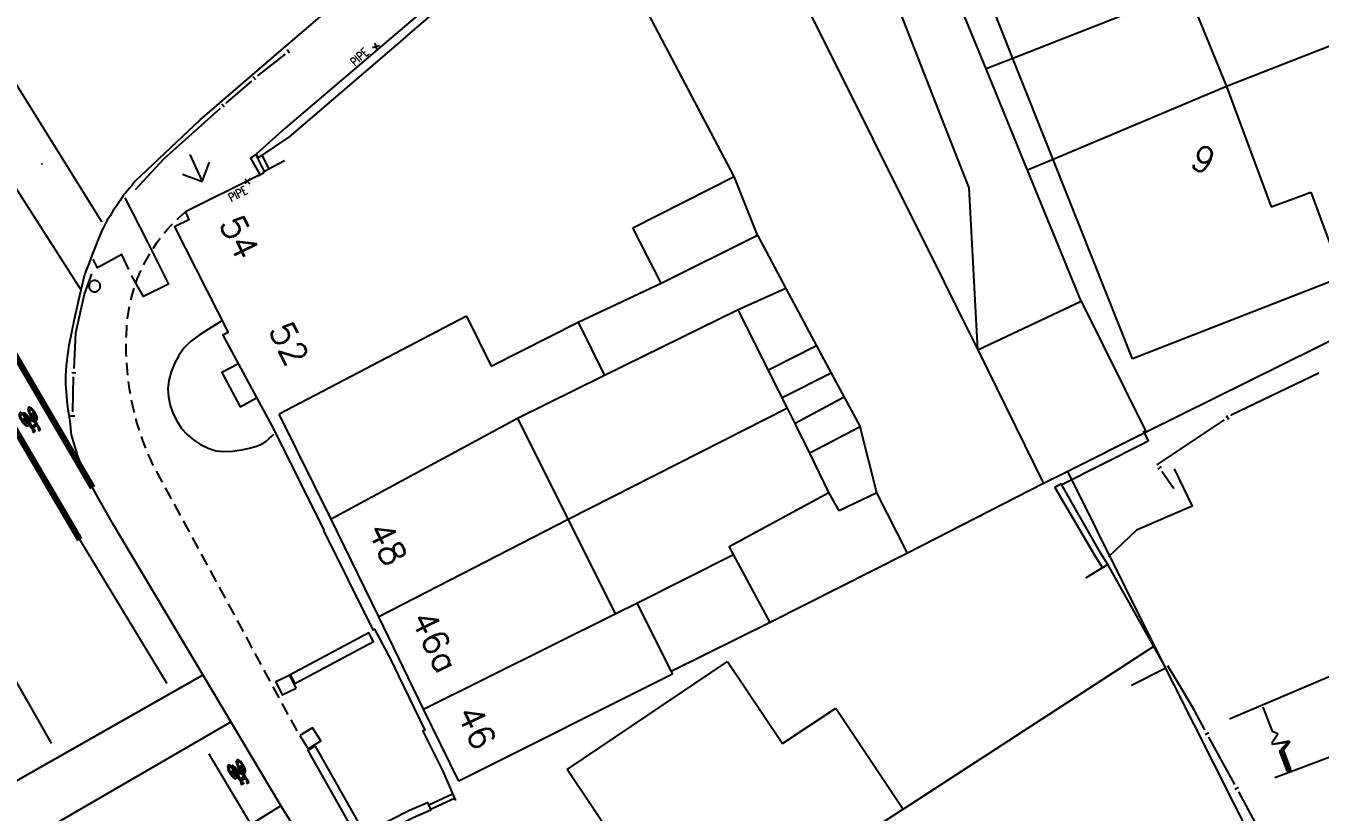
# Model space of a CAD drawing. Extents: x 427500 to 429848, y 434500 to 436505.
# Drawn here: x 427753.8 to 427815.6, y 436418.3 to 436455.8 of the extents above; entities that cross this region are included whole.
import ezdxf

# ---------------------------------------------------------------- set-up
doc = ezdxf.new("R2010")
doc.units = 0
for name, pattern in [('1003', [0.9, 0.6, -0.3]), ('1004', [6, 4, -2]), ('1055', [0.6, 0.1, -0.5]), ('BLIP', [1, 0.5, -0.5])]:
    doc.linetypes.add(name, pattern=pattern)
doc.layers.get('0').update_dxf_attribs({"color": 222})
for name, color, linetype in [('KTS_LINES', 7, 'Continuous'), ('LPTIP_Ex_Base', 8, 'Continuous'), ('PRO-MARKINGS', 7, 'Continuous'), ('PROPOSED', 1, 'Continuous')]:
    doc.layers.add(name, color=color, linetype=linetype)
doc.styles.add('MtXpl_Romans', font='romans__.ttf')
doc.styles.get("Standard").update_dxf_attribs({"font": 'romans.shx'})

# ---------------------------------------------------------------- blocks, each defined once
blk = doc.blocks.new('FENCE_UP')
at = {"color": 0, "linetype": 'ByBlock', "flags": 128}
blk.add_lwpolyline([(0, 0.5), (0, -0.5)], dxfattribs=at)
blk = doc.blocks.new('CROSS_1')
at = {"color": 0, "linetype": 'ByBlock', "flags": 128}
for points in [[(-0.5, 0.5), (0.5, -0.5)], [(0.5, 0.5), (-0.5, -0.5)]]:
    blk.add_lwpolyline(points, dxfattribs=at)
blk = doc.blocks.new('MH_BANK_L')
at = {"color": 0, "linetype": 'ByBlock', "flags": 128}
for points in [[(-0.19, 0.02005), (-0.5, 0.02005)], [(-0.5, 0.02005), (-0.5, 0.00005)], [(-0.5, 0.01905), (-0.19, 0.01905)], [(-0.5, 0.01795), (-0.19, 0.01795)], [(-0.5, 0.01695), (-0.19, 0.01695)], [(-0.5, 0.01595), (-0.19, 0.01595)], [(-0.5, 0.01495), (-0.19, 0.01495)], [(-0.5, 0.01395), (-0.19, 0.01395)], [(-0.5, 0.01305), (-0.19, 0.01305)], [(-0.5, 0.01205), (-0.19, 0.01205)], [(-0.5, 0.01105), (-0.19, 0.01105)], [(-0.5, 0.01005), (-0.19, 0.01005)], [(-0.5, 0.00905), (-0.19, 0.00905)], [(-0.5, 0.00805), (-0.19, 0.00805)], [(-0.5, 0.00695), (-0.19, 0.00695)], [(-0.5, 0.00595), (-0.19, 0.00595)], [(-0.5, 0.00495), (-0.19, 0.00495)], [(-0.5, 0.00405), (-0.19, 0.00405)], [(-0.5, 0.00295), (-0.19, 0.00295)], [(-0.5, 0.00195), (-0.19, 0.00195)], [(-0.5, 0.00105), (-0.19, 0.00105)], [(-0.5, 0.00005), (-0.19, 0.00005)], [(-0.19, 0.00005), (-0.19, 0.02005)], [(-0.1, -0.04005), (-0.19, 0.02005)], [(-0.19, 0.01905), (-0.101, -0.03995)], [(-0.19, 0.01795), (-0.102, -0.04005)], [(-0.19, 0.01695), (-0.1031, -0.03995)], [(-0.19, 0.01595), (-0.1042, -0.04005)], [(-0.19, 0.01495), (-0.1052, -0.03995)], [(-0.19, 0.01395), (-0.1062, -0.03995)], [(-0.19, 0.01305), (-0.1072, -0.03995)], [(-0.19, 0.01205), (-0.108, -0.03995)], [(-0.19, 0.01105), (-0.109, -0.03995)], [(-0.19, 0.01005), (-0.11, -0.04005)], [(-0.19, 0.00905), (-0.1112, -0.03995)], [(-0.19, 0.00805), (-0.19, 0.00695)], [(-0.19, 0.00805), (-0.1124, -0.04005)], [(-0.19, 0.00695), (-0.1135, -0.03995)], [(-0.19, 0.00595), (-0.1144, -0.03995)], [(-0.19, 0.00495), (-0.1154, -0.03995)], [(-0.19, 0.00405), (-0.1163, -0.03995)], [(-0.19, 0.00295), (-0.1173, -0.03995)], [(-0.19, 0.00195), (-0.1183, -0.03995)], [(-0.19, 0.00105), (-0.1191, -0.04005)], [(-0.19, 0.00005), (-0.12, -0.04005)], [(-0.0601, 0.04005), (-0.11, -0.04005)], [(-0.0601, 0.04005), (-0.109, -0.03995)], [(-0.0601, 0.04005), (-0.108, -0.03995)], [(-0.0601, 0.04005), (-0.1072, -0.03995)], [(-0.0601, 0.04005), (-0.1062, -0.03995)], [(-0.0601, 0.04005), (-0.1058, -0.03085)], [(-0.0601, 0.04005), (-0.1055, -0.03155)], [(-0.0601, 0.04005), (-0.1052, -0.03995)], [(-0.0601, 0.04005), (-0.1042, -0.04005)], [(-0.0601, 0.04005), (-0.1031, -0.03995)], [(-0.0601, 0.04005), (-0.102, -0.04005)], [(-0.0601, 0.04005), (-0.101, -0.03995)], [(-0.0601, 0.04005), (-0.1, -0.04005)], [(-0.0601, 0.04005), (-0.1, -0.04005)], [(-0.04, 0.04005), (-0.0601, 0.04005)], [(0.05, 0.00005), (-0.04, 0.04005)], [(0.07, 0.00005), (0.05, 0.00005)], [(0.12, 0.02005), (0.07, 0.00005)], [(0.5, 0.02005), (0.12, 0.02005)], [(-0.1, -0.04005), (-0.12, -0.04005)], [(-0.1058, -0.03085), (-0.1137, -0.03085)], [(-0.1055, -0.03155), (-0.1127, -0.03155)], [(-0.1059, -0.03225), (-0.1116, -0.03225)], [(-0.1065, -0.03295), (-0.1105, -0.03295)], [(-0.107, -0.03375), (-0.1094, -0.03375)], [(-0.1075, -0.03445), (-0.1083, -0.03445)], [(-0.1055, -0.03155), (-0.1077, -0.03485)]]:
    blk.add_lwpolyline(points, dxfattribs=at)
blk = doc.blocks.new('Bicycle-1057S')
h = blk.add_hatch(color=0)
h.dxf.hatch_style = 1
edge = h.paths.add_edge_path()
edge.add_arc((0.126, -0.094), 0.0265, 129.14176, 144.29195)
edge.add_arc((0.109, -0.082), 0.00544, 145.25426, 218.10853)
edge.add_arc((0.12, -0.073), 0.0199, 218.10853, 242.74374)
edge.add_arc((0.132, -0.049), 0.047, 242.74374, 256.11408)
edge.add_line((0.121, -0.094), (0.121, -0.109))
edge.add_line((0.121, -0.109), (0.171, -0.109))
edge.add_line((0.171, -0.109), (0.171, -0.086))
edge.add_line((0.171, -0.086), (0.236, -0.075))
edge.add_arc((0.294, 0.025), 0.116, 239.79269, 250.14899)
edge.add_arc((0.335, 0.139), 0.237, 250.14899, 261.49486)
edge.add_arc((0.363, 0.322), 0.422, 261.49486, 265.579)
edge.add_line((0.33, -0.099), (0.33, -0.111))
edge.add_arc((0.365, -1.095), 0.985, 92.03645, 98.71012)
edge.add_arc((0.3, -0.672), 0.557, 98.71012, 110.29757)
edge.add_arc((0.202, -0.408), 0.275, 110.29757, 131.76257)
edge.add_arc((0.057, -0.245), 0.0571, 131.76257, 180)
edge.add_arc((0.057, -0.245), 0.0571, 180, 228.23743)
edge.add_arc((0.202, -0.082), 0.275, 228.23743, 249.70243)
edge.add_arc((0.3, 0.182), 0.557, 249.70243, 261.28988)
edge.add_arc((0.365, 0.605), 0.985, 261.28988, 270)
edge.add_arc((0.365, 0.605), 0.985, 270, 278.71012)
edge.add_arc((0.43, 0.182), 0.557, 278.71012, 290.29757)
edge.add_arc((0.528, -0.082), 0.275, 290.29757, 311.76257)
edge.add_arc((0.673, -0.245), 0.0571, 311.76257, 360)
edge.add_arc((0.673, -0.245), 0.0571, 0, 48.23743)
edge.add_arc((0.528, -0.408), 0.275, 48.23743, 51.44869)
edge.add_line((0.699, -0.192), (0.956, -0.139))
edge.add_line((0.956, -0.139), (1.026, -0.149))
edge.add_arc((1.047, -0.145), 0.0216, 192.75229, 229.45567)
edge.add_arc((1.082, -0.102), 0.0766, 230.30149, 254.76939)
edge.add_arc((1.137, 0.09), 0.277, 254.21634, 263.95887)
edge.add_arc((1.111, -0.158), 0.0274, 263.33779, 292.27226)
edge.add_arc((1.118, -0.177), 0.00668, 300.23628, 358.28817)
edge.add_line((1.125, -0.178), (1.125, -0.069))
edge.add_arc((1.114, -0.07), 0.0109, 2.66115, 38.31498)
edge.add_arc((1.111, -0.073), 0.0152, 38.31498, 73.21773)
edge.add_arc((1.093, -0.132), 0.0768, 73.21773, 98.60632)
edge.add_arc((1.086, -0.088), 0.0331, 98.60632, 134.88022)
edge.add_line((1.063, -0.065), (1.033, -0.115))
edge.add_line((1.033, -0.115), (0.94, -0.101))
edge.add_line((0.94, -0.101), (0.94, 0.139))
edge.add_line((0.94, 0.139), (0.985, 0.135))
edge.add_arc((1.016, 0.332), 0.2, 260.93273, 290.38012)
edge.add_arc((1.105, 0.109), 0.0412, 71.00971, 118.23339, ccw=False)
edge.add_arc((1.116, 0.139), 0.00922, 6.47258, 70.69734, ccw=False)
edge.add_line((1.125, 0.14), (1.125, 0.09))
edge.add_line((1.125, 0.09), (1.215, 0.09))
edge.add_line((1.215, 0.09), (1.215, 0.155))
edge.add_arc((1.2, 0.153), 0.0157, 9.24225, 38.24503)
edge.add_arc((1.176, 0.134), 0.0458, 38.24503, 62.4014)
edge.add_arc((1.144, 0.074), 0.114, 62.4014, 80.15997)
edge.add_arc((1.117, -0.084), 0.273, 80.15997, 97.39464)
edge.add_arc((1.102, 0.033), 0.155, 97.39464, 115.94183)
edge.add_arc((1.009, 0.223), 0.0561, 265.44294, 296.48081, ccw=False)
edge.add_line((1.004, 0.167), (0.704, 0.196))
edge.add_arc((0.528, 0.407), 0.275, 309.87493, 311.78208)
edge.add_arc((0.673, 0.245), 0.0572, 311.78208, 360)
edge.add_arc((0.673, 0.245), 0.0572, 360, 408.21792)
edge.add_arc((0.528, 0.083), 0.275, 48.21792, 69.68965)
edge.add_arc((0.43, -0.182), 0.557, 69.68965, 81.284)
edge.add_arc((0.365, -0.604), 0.984, 81.284, 90)
edge.add_arc((0.365, -0.604), 0.984, 90, 98.716)
edge.add_arc((0.3, -0.182), 0.557, 98.716, 110.31035)
edge.add_arc((0.202, 0.083), 0.275, 110.31035, 131.78208)
edge.add_arc((0.057, 0.245), 0.0572, 131.78208, 180)
edge.add_arc((0.057, 0.245), 0.0572, 180, 228.21792)
edge.add_arc((0.202, 0.407), 0.275, 228.21792, 249.68965)
edge.add_arc((0.3, 0.672), 0.557, 249.68965, 261.284)
edge.add_arc((0.365, 1.094), 0.984, 261.284, 270)
edge.add_arc((0.365, 1.094), 0.984, 270, 278.716)
edge.add_arc((0.43, 0.672), 0.557, 278.716, 290.31035)
edge.add_arc((0.528, 0.407), 0.275, 290.31035, 298.74003)
edge.add_line((0.66, 0.166), (0.705, 0.162))
edge.add_line((0.705, 0.162), (0.409, 0.007))
edge.add_arc((0.362, -0.412), 0.422, 83.63101, 90)
edge.add_arc((0.362, -0.412), 0.422, 90, 98.50514)
edge.add_arc((0.335, -0.229), 0.237, 98.50514, 109.85101)
edge.add_arc((0.294, -0.115), 0.116, 109.85101, 131.07537)
edge.add_arc((0.233, -0.045), 0.0229, 131.07537, 180)
edge.add_arc((0.233, -0.045), 0.0229, 180, 222.68705)
edge.add_line((0.216, -0.061), (0.171, -0.068))
edge.add_line((0.171, -0.068), (0.171, -0.053))
edge.add_line((0.171, -0.053), (0.121, -0.053))
edge.add_line((0.121, -0.053), (0.121, -0.068))
edge.add_arc((0.13, -0.105), 0.0376, 103.02198, 123.3282)
edge = h.paths.add_edge_path(flags=16)
edge.add_line((0.801, 0.153), (0.85, 0.148))
edge.add_line((0.85, 0.148), (0.85, -0.091))
edge.add_line((0.85, -0.091), (0.515, -0.046))
edge.add_arc((0.492, -0.045), 0.0229, 357.68811, 360)
edge.add_arc((0.492, -0.045), 0.0229, 360, 405.67706)
edge.add_line((0.508, -0.029), (0.558, -0.02))
edge.add_line((0.558, -0.02), (0.558, -0.035))
edge.add_line((0.558, -0.035), (0.607, -0.035))
edge.add_line((0.607, -0.035), (0.607, -0.02))
edge.add_arc((0.596, 0.022), 0.0434, 284.70999, 308.66249)
edge.add_arc((0.619, -0.007), 0.00661, 308.66249, 417.05496)
edge.add_arc((0.597, -0.04), 0.0465, 57.05496, 77.92545)
edge.add_line((0.607, 0.005), (0.607, 0.02))
edge.add_line((0.607, 0.02), (0.558, 0.02))
edge.add_line((0.558, 0.02), (0.558, -0.003))
edge.add_line((0.558, -0.003), (0.49, -0.015))
edge.add_arc((0.431, -0.115), 0.116, 59.49861, 62.30136)
edge.add_line((0.485, -0.012), (0.801, 0.153))
edge = h.paths.add_edge_path(flags=16)
edge.add_arc((0.478, -0.358), 0.192, 65.84495, 69.56717)
edge.add_arc((0.41, -0.541), 0.387, 69.56717, 81.22761)
edge.add_arc((0.365, -0.833), 0.683, 81.22761, 87.06319)
edge.add_line((0.4, -0.151), (0.4, -0.215))
edge.add_line((0.4, -0.215), (0.557, -0.183))
edge = h.paths.add_edge_path(flags=16)
edge.add_arc((0.15, -0.245), 0.0404, 180, 228.03138)
edge.add_arc((0.252, -0.132), 0.192, 228.03138, 249.56717)
edge.add_arc((0.32, 0.051), 0.387, 249.56717, 261.22761)
edge.add_arc((0.365, 0.343), 0.683, 261.22761, 270)
edge.add_arc((0.365, 0.343), 0.683, 270, 278.77239)
edge.add_arc((0.41, 0.051), 0.387, 278.77239, 290.43283)
edge.add_arc((0.478, -0.132), 0.192, 290.43283, 311.96862)
edge.add_arc((0.58, -0.245), 0.0404, 311.96862, 360)
edge.add_arc((0.58, -0.245), 0.0404, 0, 48.03138)
edge.add_arc((0.478, -0.358), 0.192, 48.03138, 49.26933)
edge.add_line((0.604, -0.212), (0.388, -0.257))
edge.add_arc((0.36, -0.147), 0.113, 270, 284.48851, ccw=False)
edge.add_arc((0.36, -0.205), 0.0555, 244.00102, 269.62857, ccw=False)
edge.add_arc((0.34, -0.245), 0.0105, 177.42126, 242.47932, ccw=False)
edge.add_line((0.33, -0.245), (0.33, -0.151))
edge.add_arc((0.365, -0.833), 0.683, 92.93681, 98.77239)
edge.add_arc((0.32, -0.541), 0.387, 98.77239, 110.43283)
edge.add_arc((0.252, -0.358), 0.192, 110.43283, 131.96862)
edge.add_arc((0.15, -0.245), 0.0404, 131.96862, 180)
edge = h.paths.add_edge_path(flags=16)
edge.add_line((0.4, -0.111), (0.4, -0.098))
edge.add_arc((0.363, 0.322), 0.422, 275.10283, 278.50514)
edge.add_arc((0.39, 0.139), 0.237, 278.50514, 289.85101)
edge.add_arc((0.431, 0.025), 0.116, 289.85101, 297.57347)
edge.add_line((0.485, -0.078), (0.835, -0.125))
edge.add_line((0.835, -0.125), (0.653, -0.163))
edge.add_arc((0.528, -0.408), 0.275, 62.90217, 69.70243)
edge.add_arc((0.43, -0.672), 0.557, 69.70243, 81.28988)
edge.add_arc((0.365, -1.095), 0.985, 81.28988, 87.96355)
edge = h.paths.add_edge_path(flags=16)
edge.add_arc((0.445, -0.045), 0.0151, 0, 48.44895)
edge.add_arc((0.406, -0.089), 0.0737, 48.44895, 69.84062)
edge.add_arc((0.38, -0.16), 0.15, 69.84062, 81.35341)
edge.add_arc((0.362, -0.274), 0.265, 81.35341, 90)
edge.add_arc((0.362, -0.274), 0.265, 90, 98.64659)
edge.add_arc((0.345, -0.16), 0.15, 98.64659, 110.15938)
edge.add_arc((0.319, -0.089), 0.0737, 110.15938, 131.55105)
edge.add_arc((0.28, -0.045), 0.0151, 131.55105, 180)
edge.add_arc((0.28, -0.045), 0.0151, 180, 228.44895)
edge.add_arc((0.319, -0.001), 0.0737, 228.44895, 249.84062)
edge.add_arc((0.345, 0.07), 0.15, 249.84062, 261.35341)
edge.add_arc((0.363, 0.184), 0.265, 261.35341, 270)
edge.add_arc((0.363, 0.184), 0.265, 270, 278.64659)
edge.add_arc((0.38, 0.07), 0.15, 278.64659, 290.15938)
edge.add_arc((0.406, -0.001), 0.0737, 290.15938, 311.55105)
edge.add_arc((0.445, -0.045), 0.0151, 311.55105, 360)
edge = h.paths.add_edge_path(flags=16)
edge.add_arc((0.555, 0.536), 0.323, 256.44872, 264.55429)
edge.add_line((0.524, 0.214), (0.593, 0.207))
edge.add_arc((0.478, 0.363), 0.194, 306.46567, 311.7704)
edge.add_arc((0.581, 0.247), 0.0386, 311.7704, 360.56171)
edge.add_arc((0.581, 0.247), 0.0386, 0.56171, 49.35301)
edge.add_arc((0.48, 0.13), 0.194, 49.35301, 70.6246)
edge.add_arc((0.414, -0.061), 0.395, 70.6246, 82.01712)
edge.add_arc((0.371, -0.364), 0.702, 82.01712, 90.56171)
edge.add_arc((0.371, -0.364), 0.702, 90.56171, 99.1063)
edge.add_arc((0.322, -0.062), 0.395, 99.1063, 110.49881)
edge.add_arc((0.252, 0.127), 0.194, 110.49881, 131.7704)
edge.add_arc((0.149, 0.243), 0.0386, 131.7704, 180.56171)
edge.add_arc((0.149, 0.243), 0.0386, 180.56171, 229.35301)
edge.add_arc((0.25, 0.36), 0.194, 229.35301, 250.6246)
edge.add_arc((0.316, 0.551), 0.395, 250.6246, 262.01712)
edge.add_arc((0.359, 0.854), 0.702, 262.01712, 270.56171)
edge.add_arc((0.359, 0.854), 0.702, 270.56171, 279.1063)
edge.add_arc((0.408, 0.552), 0.395, 279.1063, 289.09811)
edge.add_line((0.537, 0.178), (0.465, 0.185))
edge.add_arc((0.501, 0.549), 0.366, 249.53024, 264.33211, ccw=False)
edge.add_arc((0.409, 0.302), 0.102, 219.81143, 249.53024, ccw=False)
edge.add_arc((0.339, 0.244), 0.0115, 182.90017, 219.81143, ccw=False)
edge.add_arc((0.333, 0.244), 0.00556, 121.34141, 182.90017, ccw=False)
edge.add_arc((0.357, 0.205), 0.051, 96.53118, 121.34141, ccw=False)
edge.add_arc((0.363, 0.155), 0.101, 77.38598, 96.53118, ccw=False)
edge.add_arc((0.375, 0.21), 0.0448, 58.98522, 77.38598, ccw=False)
edge.add_arc((0.538, 0.531), 0.316, 243.66701, 259.17542)
at = {"color": 0}
for p, q in [((0.33, -0.102), (0.329, -0.102)), ((0.33, -0.102), (0.329, -0.102)), ((0.329, -0.102), (0.329, -0.102)), ((0.33, -0.103), (0.329, -0.103)), ((0.329, -0.104), (0.33, -0.104)), ((0.33, -0.104), (0.329, -0.104)), ((0.329, -0.104), (0.329, -0.104)), ((0.329, -0.104), (0.329, -0.104)), ((0.329, -0.104), (0.329, -0.104)), ((0.329, -0.104), (0.329, -0.104)), ((0.329, -0.104), (0.329, -0.104)), ((0.33, -0.103), (0.33, -0.104))]:
    blk.add_line(p, q, dxfattribs=at)
for points in [[(0.109, -0.073, 0.066202), (0.104, -0.079, 0.329046), (0.104, -0.085, 0.107907), (0.111, -0.09, 0.058405), (0.121, -0.094), (0.121, -0.109), (0.171, -0.109), (0.171, -0.086), (0.236, -0.075, 0.045219), (0.255, -0.084, 0.049546), (0.3, -0.095, 0.017822), (0.33, -0.099), (0.33, -0.111, 0.029128), (0.216, -0.121, 0.050603), (0.107, -0.15, 0.093934), (0.019, -0.202, 0.21364), (0, -0.245, 0.21364), (0.019, -0.288, 0.093934), (0.107, -0.34, 0.050603), (0.216, -0.369, 0.038023), (0.365, -0.38, 0.038023), (0.514, -0.369, 0.050603), (0.623, -0.34, 0.093934), (0.711, -0.288, 0.21364), (0.73, -0.245, 0.21364), (0.711, -0.202, 0.014013), (0.699, -0.192), (0.956, -0.139), (1.026, -0.149, 0.161532), (1.033, -0.161, 0.107169), (1.062, -0.176, 0.042535), (1.108, -0.185, 0.126926), (1.122, -0.183, 0.258859), (1.125, -0.178), (1.125, -0.069, 0.156836), (1.123, -0.063, 0.15348), (1.115, -0.058, 0.111234), (1.081, -0.056, 0.15961), (1.063, -0.065), (1.033, -0.115), (0.94, -0.101), (0.94, 0.139), (0.985, 0.135, 0.1292), (1.086, 0.145, -0.209019), (1.119, 0.148, -0.287807), (1.125, 0.14), (1.125, 0.09), (1.215, 0.09), (1.215, 0.155, 0.127228), (1.212, 0.162, 0.105794), (1.197, 0.175, 0.077642), (1.164, 0.186, 0.075343), (1.082, 0.188, 0.081105), (1.034, 0.173, -0.136262), (1.004, 0.167), (0.704, 0.196, 0.008322), (0.711, 0.202, 0.213551), (0.73, 0.245, 0.213551), (0.711, 0.288, 0.093963), (0.623, 0.341, 0.050633), (0.514, 0.369, 0.038049), (0.365, 0.38, 0.038049), (0.216, 0.369, 0.050633), (0.107, 0.341, 0.093963), (0.019, 0.288, 0.213551), (0, 0.245, 0.213551), (0.019, 0.202, 0.093963), (0.107, 0.149, 0.050633), (0.216, 0.121, 0.038049), (0.365, 0.11, 0.038049), (0.514, 0.121, 0.050633), (0.623, 0.149, 0.036798), (0.66, 0.166), (0.705, 0.162), (0.409, 0.007, 0.027797), (0.362, 0.01, 0.037128), (0.3, 0.005, 0.049546), (0.255, -0.006, 0.092874), (0.218, -0.028, 0.216777), (0.21, -0.045, 0.188442), (0.216, -0.061), (0.171, -0.068), (0.171, -0.053), (0.121, -0.053), (0.121, -0.068, 0.088835), (0.109, -0.073)], [(0.479, 0.221, 0.035382), (0.524, 0.214), (0.593, 0.207, 0.02315), (0.607, 0.218, 0.216168), (0.62, 0.247, 0.216168), (0.607, 0.276, 0.093082), (0.545, 0.312, 0.04975), (0.468, 0.331, 0.0373), (0.364, 0.337, 0.0373), (0.26, 0.329, 0.04975), (0.184, 0.309, 0.093082), (0.123, 0.272, 0.216168), (0.11, 0.242, 0.216168), (0.123, 0.214, 0.093082), (0.185, 0.178, 0.04975), (0.262, 0.159, 0.0373), (0.366, 0.153, 0.0373), (0.47, 0.161, 0.043625), (0.537, 0.178), (0.465, 0.185, -0.064675), (0.373, 0.206, -0.130405), (0.33, 0.237, -0.162463), (0.328, 0.243, -0.275252), (0.33, 0.248, -0.10868), (0.351, 0.255, -0.083732), (0.385, 0.254, -0.080461), (0.398, 0.248, 0.067772)], [(0.801, 0.153), (0.85, 0.148), (0.85, -0.091), (0.515, -0.046, 0.010088), (0.515, -0.045, 0.201985), (0.508, -0.029), (0.558, -0.02), (0.558, -0.035), (0.607, -0.035), (0.607, -0.02, 0.104895), (0.623, -0.012, 0.511684), (0.623, -0.001, 0.091317), (0.607, 0.005), (0.607, 0.02), (0.558, 0.02), (0.558, -0.003), (0.49, -0.015, 0.01223), (0.485, -0.012)], [(0.11, -0.245, 0.2127), (0.123, -0.275, 0.094245), (0.185, -0.312, 0.050922), (0.261, -0.332, 0.038295), (0.365, -0.34, 0.038295), (0.469, -0.332, 0.050922), (0.545, -0.312, 0.094245), (0.607, -0.275, 0.2127), (0.62, -0.245, 0.2127), (0.607, -0.215, 0.005402), (0.604, -0.212), (0.388, -0.257, -0.063302), (0.36, -0.26, -0.11229), (0.336, -0.255, -0.291748), (0.33, -0.245), (0.33, -0.151, 0.025468), (0.261, -0.158, 0.050922), (0.185, -0.178, 0.094245), (0.123, -0.215, 0.2127)], [(0.46, -0.045, 0.214605), (0.455, -0.034, 0.093611), (0.431, -0.02, 0.050276), (0.402, -0.012, 0.037746), (0.362, -0.009, 0.037746), (0.323, -0.012, 0.050276), (0.294, -0.02, 0.093611), (0.27, -0.034, 0.214605), (0.265, -0.045, 0.214605), (0.27, -0.056, 0.093611), (0.294, -0.07, 0.050276), (0.323, -0.078, 0.037746), (0.362, -0.081, 0.037746), (0.402, -0.078, 0.050276), (0.431, -0.07, 0.093611), (0.455, -0.056, 0.214605)], [(0.4, -0.111), (0.4, -0.098, 0.014846), (0.425, -0.095, 0.049546), (0.47, -0.084, 0.033708), (0.485, -0.078), (0.835, -0.125), (0.653, -0.163, 0.02968), (0.623, -0.15, 0.050603), (0.514, -0.121, 0.029128)], [(0.557, -0.183, 0.016243), (0.545, -0.178, 0.050922), (0.469, -0.158, 0.025468), (0.4, -0.151), (0.4, -0.215)]]:
    blk.add_lwpolyline(points, format="xyb", close=True, dxfattribs=at)

msp = doc.modelspace()

# ---------------------------------------------------------------- linework, layer by layer
at = {"layer": 'LPTIP_Ex_Base', "color": 251, "true_color": 0x636466}
for p, q in [((427787.63, 436448.64), (427780.283, 436462.631)), ((427800.94, 436454.28), (427799.05, 436459.05)), ((427828.15, 436459.6), (427811.13, 436452.94)), ((427799.66, 436453.78), (427797.69, 436458.57)), ((427790.65, 436457.65), (427797.65, 436443.6)), ((427809.24, 436457.54), (427800.94, 436454.28)), ((427809.24, 436457.54), (427811.13, 436452.94)), ((427798.1, 436450), (427795.55, 436456.5)), ((427800.94, 436454.28), (427799.66, 436453.78)), ((427802.86, 436449.46), (427800.94, 436454.28)), ((427801.64, 436448.95), (427799.66, 436453.78)), ((427811.13, 436452.94), (427802.86, 436449.46)), ((427811.13, 436452.94), (427813.254, 436447.195)), ((427798.85, 436448.1), (427798.1, 436450)), ((427802.86, 436449.46), (427801.64, 436448.95)), ((427806.65, 436439.95), (427802.86, 436449.46)), ((427782.8, 436446.2), (427787.63, 436448.64)), ((427788.75, 436445.85), (427787.63, 436448.64)), ((427804.2, 436442.7), (427801.64, 436448.95)), ((427799.26, 436440.38), (427798.85, 436448.1)), ((427815.061, 436447.864), (427815.155, 436447.899)), ((427815.155, 436447.899), (427816.651, 436443.853)), ((427813.254, 436447.195), (427814.816, 436447.773)), ((427814.816, 436447.773), (427815.061, 436447.864)), ((427784.15, 436443.55), (427782.8, 436446.2)), ((427784.15, 436443.55), (427788.75, 436445.85)), ((427788.75, 436445.85), (427790.1, 436443.3)), ((427797.65, 436443.6), (427798.31, 436442.28)), ((427816.558, 436443.817), (427806.65, 436439.95)), ((427780.2, 436441.7), (427784.15, 436443.55)), ((427790.1, 436443.3), (427787.83, 436442.28)), ((427790.1, 436443.3), (427791.57, 436440.56)), ((427799.26, 436440.38), (427804.2, 436442.7)), ((427804.2, 436442.7), (427807.3, 436436.45)), ((427774.87, 436441.98), (427765.92, 436437.31)), ((427774.87, 436441.98), (427776.05, 436439.6)), ((427787.83, 436442.28), (427781.45, 436439.15)), ((427789.27, 436439.41), (427787.83, 436442.28)), ((427798.31, 436442.28), (427798.82, 436441.27)), ((427818.7, 436442.1), (427807.3, 436436.45)), ((427776.05, 436439.6), (427780.2, 436441.7)), ((427780.2, 436441.7), (427781.45, 436439.15)), ((427798.82, 436441.27), (427799.26, 436440.38)), ((427791.57, 436440.56), (427789.27, 436439.41)), ((427791.57, 436440.56), (427792.27, 436439.26)), ((427799.26, 436440.38), (427802.4, 436434)), ((427789.93, 436438.09), (427789.27, 436439.41)), ((427792.27, 436439.26), (427789.93, 436438.09)), ((427792.27, 436439.26), (427792.89, 436438.12)), ((427781.45, 436439.15), (427777.3, 436437.1)), ((427790.18, 436437.59), (427789.93, 436438.09)), ((427792.89, 436438.12), (427790.54, 436436.87)), ((427792.89, 436438.12), (427793.65, 436436.7)), ((427790.18, 436437.59), (427779.71, 436432.28)), ((427790.54, 436436.87), (427790.18, 436437.59)), ((427768.4, 436432.3), (427765.92, 436437.31)), ((427777.3, 436437.1), (427768.4, 436432.3)), ((427777.3, 436437.1), (427779.71, 436432.28)), ((427791.25, 436435.45), (427790.54, 436436.87)), ((427793.65, 436436.7), (427791.25, 436435.45)), ((427794.45, 436433.55), (427793.65, 436436.7)), ((427807.3, 436436.45), (427803.56, 436434.58)), ((427792.15, 436433.57), (427791.25, 436435.45)), ((427803.56, 436434.58), (427802.4, 436434)), ((427807.7, 436426.25), (427803.56, 436434.58)), ((427802.4, 436434), (427795.9, 436430.67)), ((427787.4, 436431), (427792.15, 436433.57)), ((427792.65, 436432.7), (427792.15, 436433.57)), ((427794.45, 436433.55), (427792.65, 436432.7)), ((427795.9, 436430.67), (427794.45, 436433.55)), ((427770.68, 436427.64), (427768.4, 436432.3)), ((427779.71, 436432.28), (427770.68, 436427.64)), ((427779.71, 436432.28), (427781.96, 436427.78)), ((427783, 436428.3), (427787.61, 436430.61)), ((427787.61, 436430.61), (427787.4, 436431)), ((427789.35, 436427.37), (427787.61, 436430.61)), ((427795.9, 436430.67), (427789.35, 436427.37)), ((427781.96, 436427.78), (427783, 436428.3)), ((427783, 436428.3), (427784.63, 436425.04)), ((427772.82, 436423.24), (427770.68, 436427.64)), ((427772.82, 436423.24), (427781.96, 436427.78)), ((427789.35, 436427.37), (427784.63, 436425.04)), ((427795.698, 436418.468), (427807.7, 436426.25)), ((427812.55, 436416.65), (427807.7, 436426.25)), ((427779.667, 436420.36), (427787.317, 436425.51)), ((427787.317, 436425.51), (427789.95, 436421.6)), ((427784.7, 436424.9), (427774.5, 436419.8)), ((427784.63, 436425.04), (427784.7, 436424.9)), ((427774.5, 436419.8), (427772.82, 436423.24)), ((427789.95, 436421.6), (427792.487, 436423.29)), ((427792.487, 436423.29), (427795.698, 436418.468)), ((427782.3, 436416.45), (427779.667, 436420.36)), ((427795.698, 436418.468), (427793.14, 436416.81))]:
    msp.add_line(p, q, dxfattribs=at)
at = {"layer": 'LPTIP_Ex_Base', "color": 251, "true_color": 0x636466, "flags": 128}
for points in [[(427759.078, 436448.437), (427762.157, 436451.353), (427766.358, 436454.955), (427770.392, 436458.421), (427775.58, 436462.854)], [(427771.949, 436455.298), (427776.052, 436458.797), (427777.832, 436460.329), (427779.217, 436461.418), (427778.986, 436461.745), (427778.977, 436461.758), (427777.576, 436460.637), (427775.792, 436459.101), (427771.69, 436455.603), (427766.208, 436450.95), (427764.826, 436449.716)], [(427771.949, 436455.298), (427766.407, 436450.542)], [(427766.521, 436454.726), (427766.521, 436454.726)], [(427766.206, 436454.479), (427764.906, 436453.456), (427764.906, 436453.456)], [(427764.604, 436453.194), (427763.405, 436452.157), (427763.405, 436452.157)], [(427763.108, 436451.89), (427760.412, 436449.472), (427759.058, 436448.004)], [(427766.407, 436450.542), (427764.947, 436449.557), (427764.826, 436449.716)], [(427754.639, 436449.222), (427754.609, 436449.278)], [(427766.184, 436449.399), (427765.158, 436448.845), (427765.181, 436448.796), (427764.953, 436448.68), (427764.944, 436448.697), (427761.458, 436446.954), (427761.623, 436446.573), (427760.933, 436446.246), (427763.494, 436441.209), (427763.245, 436441.073), (427765.691, 436436.539), (427768.055, 436431.778), (427768.036, 436431.764), (427770.393, 436427.017), (427770.473, 436427.057), (427771.272, 436425.552), (427771.628, 436424.828), (427772.872, 436422.24), (427772.778, 436422.183), (427773.741, 436420.274), (427774.338, 436418.885)], [(427765.028, 436448.733), (427764.57, 436449.513), (427764.818, 436449.701)], [(427764.808, 436449.673), (427765.206, 436448.887)], [(427765.107, 436449.655), (427765.438, 436449.017)], [(427759.078, 436448.437), (427759, 436448.345), (427758.893, 436448.221), (427758.765, 436448.07), (427758.627, 436447.899), (427758.489, 436447.715), (427758.342, 436447.506), (427758.179, 436447.267), (427758.014, 436447.016), (427757.859, 436446.773), (427757.727, 436446.554), (427757.624, 436446.372), (427757.543, 436446.215), (427757.473, 436446.064), (427757.402, 436445.903), (427757.321, 436445.712), (427757.223, 436445.474), (427757.114, 436445.199), (427757.005, 436444.917), (427756.906, 436444.657), (427756.825, 436444.446), (427756.766, 436444.29), (427756.722, 436444.169), (427756.689, 436444.077), (427756.665, 436444.006), (427756.645, 436443.95), (427756.641, 436443.926)], [(427758.561, 436447.629), (427759.648, 436445.505), (427760.646, 436443.516), (427759.446, 436442.917), (427758.887, 436443.915)], [(427758.753, 436444.208), (427758.418, 436444.922), (427757.253, 436444.282), (427757.044, 436444.698)], [(427768.32, 436414.931), (427765.972, 436418.687), (427759.59, 436429.391), (427758.68, 436430.929), (427758.029, 436432.033), (427757.56, 436432.841), (427757.197, 436433.487), (427756.862, 436434.109), (427756.579, 436434.675), (427756.398, 436435.093), (427756.286, 436435.412), (427756.208, 436435.678), (427756.13, 436435.938), (427756.061, 436436.163), (427756.024, 436436.321), (427756.005, 436436.456), (427755.99, 436436.616), (427755.963, 436436.847), (427755.918, 436437.164), (427755.865, 436437.537), (427755.813, 436437.942), (427755.773, 436438.353), (427755.754, 436438.746), (427755.754, 436439.096), (427755.764, 436439.42), (427755.791, 436439.755), (427755.839, 436440.136), (427755.914, 436440.601), (427756.034, 436441.225), (427756.199, 436441.984), (427756.375, 436442.765), (427756.533, 436443.45), (427756.641, 436443.926)], [(427756.138, 436439.49), (427756.232, 436441.183), (427756.64, 436443.034), (427756.989, 436444)], [(427763.197, 436441.766), (427762.933, 436441.597), (427762.55, 436441.363), (427762.117, 436441.082), (427761.703, 436440.772), (427761.378, 436440.448), (427761.136, 436440.101), (427760.93, 436439.72), (427760.77, 436439.319), (427760.664, 436438.914), (427760.619, 436438.521), (427760.644, 436438.127), (427760.733, 436437.72), (427760.874, 436437.322), (427761.058, 436436.95), (427761.274, 436436.625), (427761.532, 436436.339), (427761.839, 436436.079), (427762.179, 436435.857), (427762.538, 436435.681), (427762.898, 436435.564), (427763.284, 436435.519), (427763.706, 436435.539), (427764.129, 436435.603), (427764.519, 436435.689), (427764.841, 436435.775), (427765.091, 436435.876), (427765.291, 436436.006), (427765.449, 436436.144), (427765.572, 436436.266), (427765.666, 436436.35)], [(427763.96, 436439.688), (427763.189, 436439.291), (427764.069, 436437.65), (427764.839, 436438.086)], [(427815.527, 436439.256), (427811.346, 436437.252), (427811.346, 436437.252)], [(427756.082, 436437.426), (427756.116, 436439.091), (427756.116, 436439.091)], [(427756.074, 436437.026), (427756.074, 436437.026)], [(427811.013, 436437.031), (427807.821, 436434.912), (427807.821, 436434.912)], [(427803.273, 436433.959), (427807.15, 436435.908), (427807.405, 436436.044), (427807.173, 436436.517)], [(427808.632, 436434.698), (427809.496, 436432.921), (427806.84, 436431.771), (427805.505, 436430.509)], [(427808.05, 436434.584), (427808.621, 436433.764)], [(427805.464, 436430.143), (427805.112, 436430.693), (427803.244, 436433.983), (427802.943, 436433.81), (427804.86, 436430.531)], [(427806.599, 436424.376), (427808.24, 436425.204), (427805.47, 436430.135), (427804.403, 436429.477)], [(427804.86, 436430.531), (427805.211, 436429.981)], [(427811.27, 436422.772), (427816.545, 436425.022), (427822.28, 436426.718), (427827.038, 436428.304)], [(427810.102, 436422.257), (427809.609, 436423.166), (427808.989, 436424.217), (427808.333, 436425.3)], [(427813.431, 436419.974), (427817.972, 436421.681), (427821.491, 436422.716), (427828.283, 436424.616)], [(427811.519, 436419.646), (427810.293, 436421.906), (427810.293, 436421.906)], [(427774.204, 436419.176), (427773.068, 436418.655)], [(427773.14, 436418.473), (427774.285, 436418.989)], [(427813.427, 436416.131), (427811.71, 436419.295)], [(427769.547, 436417.057), (427769.528, 436417.089), (427772.144, 436418.415), (427773.006, 436418.78), (427773.162, 436418.412), (427772.313, 436418.052), (427770.102, 436416.931)]]:
    msp.add_lwpolyline(points, dxfattribs=at)
at = {"layer": 'LPTIP_Ex_Base', "color": 251, "true_color": 0x636466}
for points in [[(427761.317, 436448.758), (427762.25, 436448.4), (427762.608, 436449.333)], [(427761.672, 436449.697), (427762.25, 436448.4)]]:
    msp.add_lwpolyline(points, dxfattribs=at)
at = {"layer": 'LPTIP_Ex_Base', "linetype": '1003', "flags": 128}
msp.add_lwpolyline([(427766.791, 436422.195), (427759.915, 436434.877, -0.128865), (427758.657, 436441.48, -0.204822), (427761.458, 436446.954, -0.15328)], format="xyb", dxfattribs=at)
at = {"layer": 'LPTIP_Ex_Base', "color": 251, "true_color": 0x636466, "flags": 128}
for points in [[(427757.079, 436443.683), (427757.038, 436443.673), (427756.998, 436443.656), (427756.962, 436443.634), (427756.93, 436443.606), (427756.902, 436443.574), (427756.88, 436443.538), (427756.863, 436443.498), (427756.853, 436443.457), (427756.85, 436443.415), (427756.853, 436443.372), (427756.863, 436443.331), (427756.88, 436443.291), (427756.902, 436443.255), (427756.93, 436443.223), (427756.962, 436443.195), (427756.998, 436443.173), (427757.038, 436443.156), (427757.079, 436443.146), (427757.121, 436443.143), (427757.164, 436443.146), (427757.205, 436443.156), (427757.245, 436443.173), (427757.281, 436443.195), (427757.313, 436443.223), (427757.341, 436443.255), (427757.363, 436443.291), (427757.38, 436443.331), (427757.39, 436443.372), (427757.393, 436443.415), (427757.39, 436443.457), (427757.38, 436443.498), (427757.363, 436443.538), (427757.341, 436443.574), (427757.313, 436443.606), (427757.281, 436443.634), (427757.245, 436443.656), (427757.205, 436443.673), (427757.164, 436443.683), (427757.121, 436443.686)], [(427766.447, 436424.881), (427766.667, 436424.466), (427770.431, 436426.459), (427770.212, 436426.874)], [(427766.734, 436424.236), (427766.432, 436424.854), (427765.774, 436424.534), (427766.076, 436423.915)], [(427766.918, 436421.977), (427767.308, 436421.346), (427767.915, 436421.721), (427767.524, 436422.352)], [(427767.658, 436421.467), (427767.291, 436421.259), (427769.505, 436417.351), (427769.873, 436417.56)]]:
    msp.add_lwpolyline(points, close=True, dxfattribs=at)
at = {"layer": 'PRO-MARKINGS', "linetype": 'BLIP', "const_width": 0.3, "flags": 128}
for points in [[(427757.029, 436433.798, -0.032304), (427745.224, 436456.124, -0.032304)], [(427756.413, 436431.322, -0.031999), (427743.576, 436455.522, -0.032463)]]:
    msp.add_lwpolyline(points, format="xyb", dxfattribs=at)
at = {"layer": 'PRO-MARKINGS', "linetype": '1055', "const_width": 0.1}
for points in [[(427757.467, 436446.472), (427751.702, 436455.742)], [(427749.029, 436454.871), (427756.48, 436443.222)], [(427762.29, 436424.866), (427751.48, 436418.73)], [(427752.869, 436416.392), (427763.625, 436422.627)]]:
    msp.add_lwpolyline(points, dxfattribs=at)
at = {"layer": 'PRO-MARKINGS', "linetype": '1004', "const_width": 0.1, "flags": 128}
msp.add_lwpolyline([(427755.062, 436421.602), (427746.567, 436436.507), (427737.291, 436454.421)], dxfattribs=at)
at = {"layer": 'PRO-MARKINGS', "const_width": 0.1, "flags": 128}
for points in [[(427760.57, 436424.464), (427756.413, 436431.322)], [(427764.578, 436417.742), (427762.574, 436421.103)]]:
    msp.add_lwpolyline(points, dxfattribs=at)
at = {"layer": 'PROPOSED', "flags": 128}
msp.add_lwpolyline([(427837.716, 436313.412), (427827.77, 436322.626, -0.065566), (427825.102, 436325.841), (427800.031, 436365.682), (427778.654, 436398.681), (427771.666, 436409.75), (427766.011, 436418.625), (427766.011, 436418.625), (427764.578, 436417.742), (427764.578, 436417.742), (427770.245, 436408.849), (427777.237, 436397.775), (427798.35, 436364.598), (427798.338, 436364.616), (427823.655, 436324.365, 0.065621), (427826.187, 436321.366), (427837.491, 436310.893, -0.069463)], format="xyb", dxfattribs=at)

# ---------------------------------------------------------------- block references
at = {"layer": 'KTS_LINES', "rotation": 301.225312523404}
for p in [(427753.763, 436437.501), (427763.705, 436420.684)]:
    msp.add_blockref('Bicycle-1057S', p, dxfattribs=at)
at = {"layer": 'LPTIP_Ex_Base', "color": 251, "true_color": 0x636466}
for name, p, xscale, yscale, zscale, rotation in [('CROSS_1', (427770.544, 436454.84), 0.24, 0.24, 0.24, 61.21934999999999), ('FENCE_UP', (427766.363, 436454.603), 0.2, 0.2, 0.2, 218.197791), ('FENCE_UP', (427764.755, 436453.325), 0.2, 0.2, 0.2, 220.882929), ('FENCE_UP', (427763.256, 436452.023), 0.2, 0.2, 0.2, 221.896072), ('FENCE_UP', (427756.127, 436439.291), 0.2, 0.2, 0.2, 86.842626), ('FENCE_UP', (427756.078, 436437.226), 0.2, 0.2, 0.2, 88.817158), ('FENCE_UP', (427811.179, 436437.141), 0.2, 0.2, 0.2, 213.576924), ('FENCE_UP', (427807.935, 436434.748), 0.2, 0.2, 0.2, 304.871232), ('MH_BANK_L', (427813.628, 436421.883), 3.259168999999999, 10, 3.259168999999999, 110.521726), ('FENCE_UP', (427810.197, 436422.082), 0.2, 0.2, 0.2, 118.489134), ('FENCE_UP', (427811.614, 436419.47), 0.2, 0.2, 0.2, 118.489134)]:
    msp.add_blockref(name, p, dxfattribs=dict(at, xscale=xscale, yscale=yscale, zscale=zscale, rotation=rotation))
at = {"layer": 'LPTIP_Ex_Base', "color": 251, "true_color": 0x636466, "xscale": 0.24, "yscale": 0.24, "zscale": 0.24}
msp.add_blockref('CROSS_1', (427764.401, 436448.421), dxfattribs=at)

# ---------------------------------------------------------------- texts
at = {"layer": 'LPTIP_Ex_Base', "color": 251, "true_color": 0x636466, "width": 0.8}
for rotation, p in [(41.85889, (427769.54, 436453.886)), (27.69944, (427763.634, 436447.423))]:
    msp.add_text('PIPE', height=0.4, rotation=rotation, dxfattribs=at).set_placement(p)
at = {"layer": 'LPTIP_Ex_Base', "color": 251, "true_color": 0x636466, "style": 'MtXpl_Romans'}
for s, rotation, p in [('6', 154.8, (427810.744, 436449.782)), ('54', 295.8, (427763.047, 436446.416)), ('52', 295.9, (427765.407, 436441.34)), ('48', 296.1, (427770.104, 436431.787)), ('46a', 296, (427772.177, 436427.557)), ('46', 295.5, (427774.365, 436423.042))]:
    msp.add_text(s, height=1.2, rotation=rotation, dxfattribs=at).set_placement(p)

doc.saveas('drawing.dxf')
